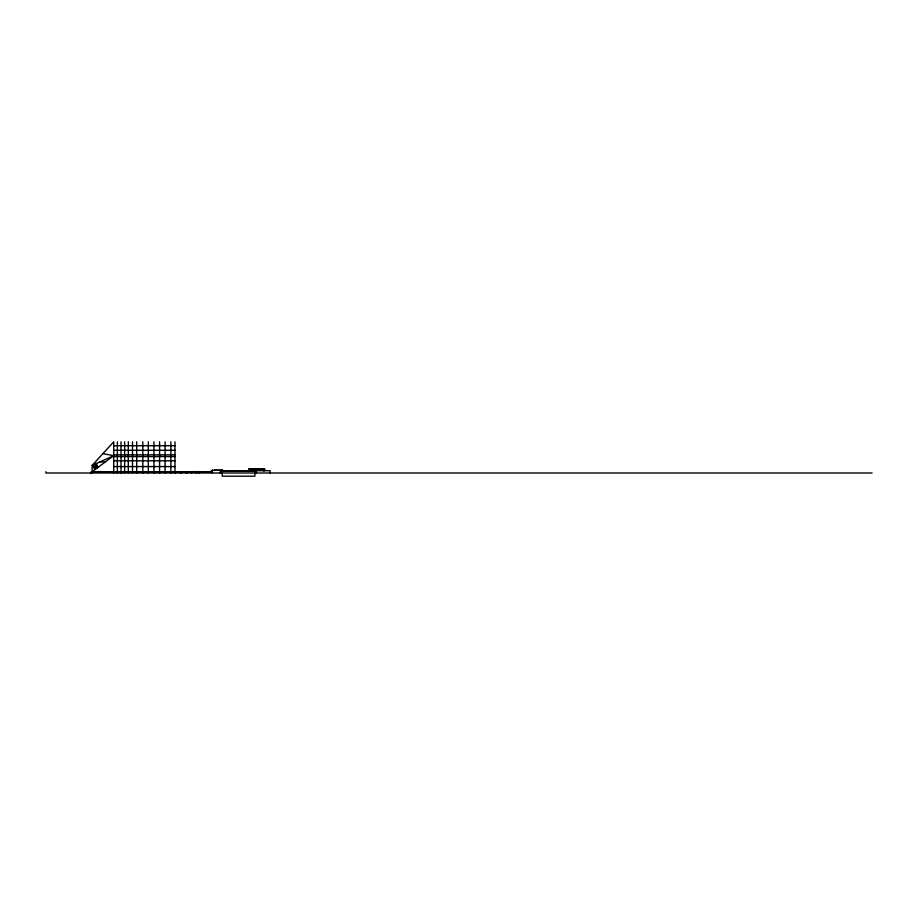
<?xml version="1.0" encoding="UTF-8"?>
<svg xmlns="http://www.w3.org/2000/svg" width="918" height="918" viewBox="0 0 918 918"><rect width="100%" height="100%" fill="white"/><g stroke="black" fill="none" stroke-linecap="round" stroke-linejoin="round"><path stroke-width="1.38" d="M92.167 472.988L92.167 465.392L113.717 441.81L113.717 472.988M92.167 471.691L113.717 455.707L102.942 453.595M92.167 465.392L113.717 455.707M93.716 467.01L97.113 465.483M214.33 470.062L222.546 470.532L222.604 471.29M198.862 472.942L198.862 471.657L191.632 471.691L191.667 472.942M113.717 445.723L174.982 445.723M113.717 450.29L174.982 450.29M113.717 454.858L174.982 454.858M113.717 456.567L174.982 456.567M113.717 460.813L174.982 460.813M113.717 466.574L174.982 466.574M264.659 469.316L248.583 468.926L264.659 468.926L264.659 470.704M212.356 470.464L211.174 471.106M212.356 471.106L210.543 471.691M212.333 471.691L91.33 471.691L91.33 472.988M91.33 472.288L90.549 472.919M872.1 472.988L45.9 472.988L45.9 471.691M198.862 471.691L191.667 471.668L196.039 471.657L196.039 472.942M100.096 461.834L105.1 462.098M96.356 463.51L97.882 467.457L94.485 468.983L92.947 465.036M94.657 464.279L96.183 468.214M270.19 472.988L270.19 470.704L220.309 470.704L220.309 472.988M263.868 469.316L263.868 470.704M263.615 469.362L263.615 470.704M256.776 469.362L256.776 470.704M256.638 469.316L256.638 470.704M256.317 470.704L256.317 472.988M255.892 469.316L255.892 470.704M254.894 470.704L254.894 471.29L222.294 471.29L222.248 470.062L222.122 470.636M254.894 472.506L254.894 476.19L222.294 476.19L222.294 472.506M222.5 471.29L222.454 470.062L211.84 470.464M212.356 470.027L212.333 472.942M186.882 471.691L186.882 472.942M186.297 472.942L186.297 471.691L180.938 471.691L180.938 472.942M181.248 471.691L181.248 472.942M174.982 441.81L174.982 472.988M170.874 441.81L170.874 472.988M165.102 441.81L165.102 472.988M159.583 441.81L159.583 472.988M153.949 441.81L153.949 472.988M148.326 441.81L148.326 472.988M142.818 441.81L142.818 472.988M136.69 441.81L136.69 472.988M132.502 441.81L132.502 472.988M128.302 441.81L128.302 472.988M124.653 441.81L124.653 472.988M121.015 441.81L121.015 472.988M117.366 441.81L117.366 472.988"/></g></svg>
